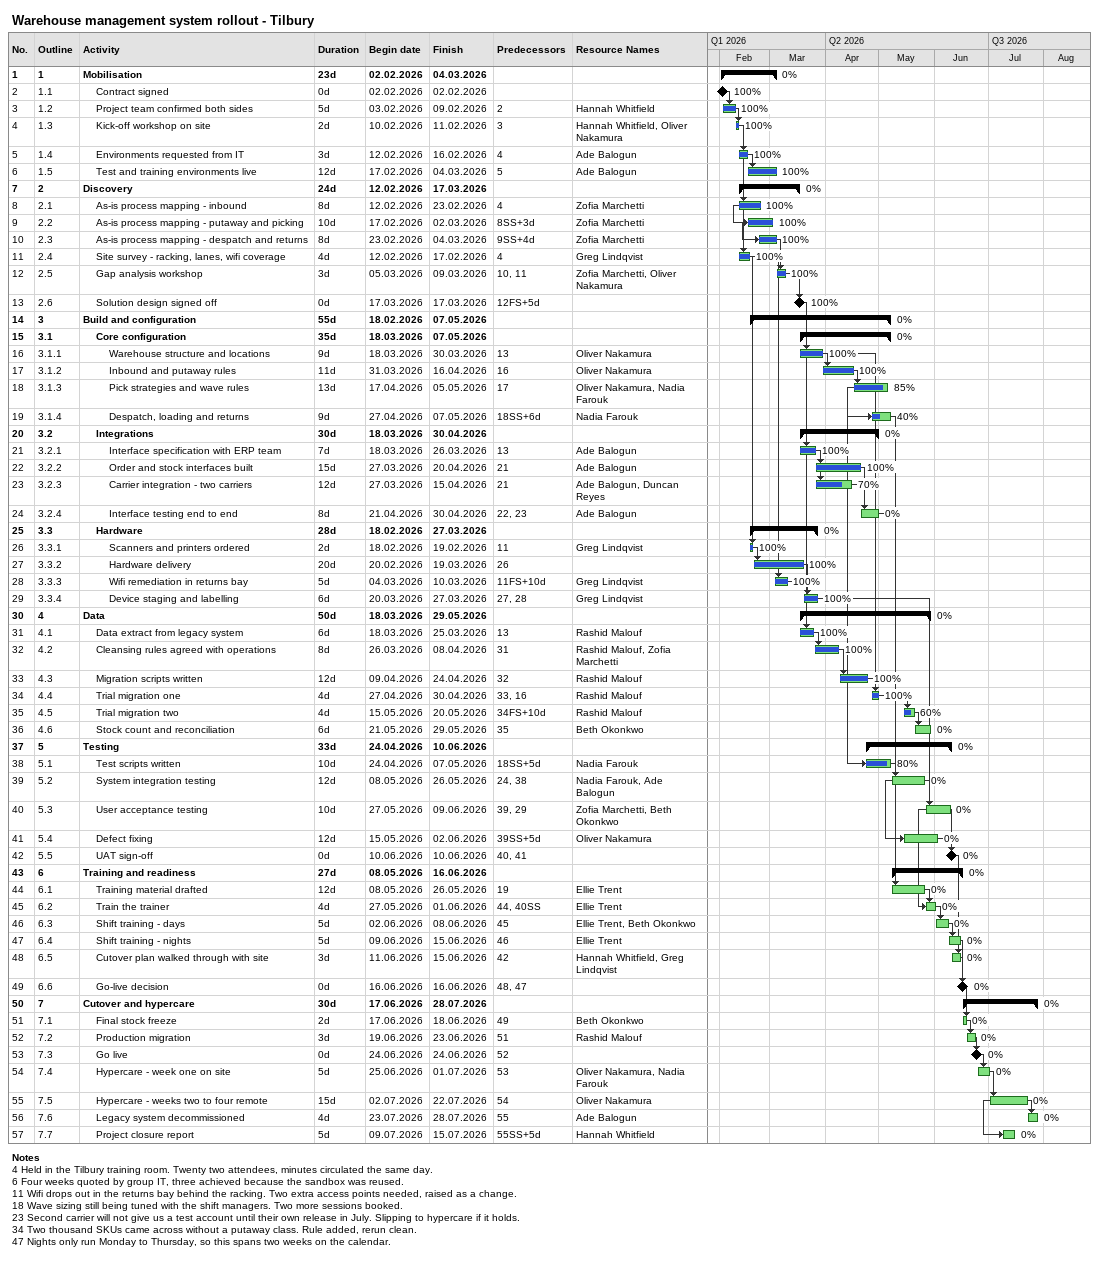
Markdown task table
Warehouse management system rollout - Tilbury

| ID | WBS | Task | Duration | Start | Finish | Predecessors | Resources | % complete |
|---|---|---|---|---|---|---|---|---|
| 1 | 1 | **Mobilisation** | 23d | 2026-02-02 | 2026-03-04 |  |  | 0 |
| 2 | 1.1 | Contract signed | 0d | 2026-02-02 | 2026-02-02 |  |  | 100 |
| 3 | 1.2 | Project team confirmed both sides | 5d | 2026-02-03 | 2026-02-09 | 2 | Hannah Whitfield | 100 |
| 4 | 1.3 | Kick-off workshop on site | 2d | 2026-02-10 | 2026-02-11 | 3 | Hannah Whitfield, Oliver Nakamura | 100 |
| 5 | 1.4 | Environments requested from IT | 3d | 2026-02-12 | 2026-02-16 | 4 | Ade Balogun | 100 |
| 6 | 1.5 | Test and training environments live | 12d | 2026-02-17 | 2026-03-04 | 5 | Ade Balogun | 100 |
| 7 | 2 | **Discovery** | 24d | 2026-02-12 | 2026-03-17 |  |  | 0 |
| 8 | 2.1 | As-is process mapping - inbound | 8d | 2026-02-12 | 2026-02-23 | 4 | Zofia Marchetti | 100 |
| 9 | 2.2 | As-is process mapping - putaway and picking | 10d | 2026-02-17 | 2026-03-02 | 8SS+3d | Zofia Marchetti | 100 |
| 10 | 2.3 | As-is process mapping - despatch and returns | 8d | 2026-02-23 | 2026-03-04 | 9SS+4d | Zofia Marchetti | 100 |
| 11 | 2.4 | Site survey - racking, lanes, wifi coverage | 4d | 2026-02-12 | 2026-02-17 | 4 | Greg Lindqvist | 100 |
| 12 | 2.5 | Gap analysis workshop | 3d | 2026-03-05 | 2026-03-09 | 10, 11 | Zofia Marchetti, Oliver Nakamura | 100 |
| 13 | 2.6 | Solution design signed off | 0d | 2026-03-17 | 2026-03-17 | 12FS+5d |  | 100 |
| 14 | 3 | **Build and configuration** | 55d | 2026-02-18 | 2026-05-07 |  |  | 0 |
| 15 | 3.1 | **Core configuration** | 35d | 2026-03-18 | 2026-05-07 |  |  | 0 |
| 16 | 3.1.1 | Warehouse structure and locations | 9d | 2026-03-18 | 2026-03-30 | 13 | Oliver Nakamura | 100 |
| 17 | 3.1.2 | Inbound and putaway rules | 11d | 2026-03-31 | 2026-04-16 | 16 | Oliver Nakamura | 100 |
| 18 | 3.1.3 | Pick strategies and wave rules | 13d | 2026-04-17 | 2026-05-05 | 17 | Oliver Nakamura, Nadia Farouk | 85 |
| 19 | 3.1.4 | Despatch, loading and returns | 9d | 2026-04-27 | 2026-05-07 | 18SS+6d | Nadia Farouk | 40 |
| 20 | 3.2 | **Integrations** | 30d | 2026-03-18 | 2026-04-30 |  |  | 0 |
| 21 | 3.2.1 | Interface specification with ERP team | 7d | 2026-03-18 | 2026-03-26 | 13 | Ade Balogun | 100 |
| 22 | 3.2.2 | Order and stock interfaces built | 15d | 2026-03-27 | 2026-04-20 | 21 | Ade Balogun | 100 |
| 23 | 3.2.3 | Carrier integration - two carriers | 12d | 2026-03-27 | 2026-04-15 | 21 | Ade Balogun, Duncan Reyes | 70 |
| 24 | 3.2.4 | Interface testing end to end | 8d | 2026-04-21 | 2026-04-30 | 22, 23 | Ade Balogun | 0 |
| 25 | 3.3 | **Hardware** | 28d | 2026-02-18 | 2026-03-27 |  |  | 0 |
| 26 | 3.3.1 | Scanners and printers ordered | 2d | 2026-02-18 | 2026-02-19 | 11 | Greg Lindqvist | 100 |
| 27 | 3.3.2 | Hardware delivery | 20d | 2026-02-20 | 2026-03-19 | 26 |  | 100 |
| 28 | 3.3.3 | Wifi remediation in returns bay | 5d | 2026-03-04 | 2026-03-10 | 11FS+10d | Greg Lindqvist | 100 |
| 29 | 3.3.4 | Device staging and labelling | 6d | 2026-03-20 | 2026-03-27 | 27, 28 | Greg Lindqvist | 100 |
| 30 | 4 | **Data** | 50d | 2026-03-18 | 2026-05-29 |  |  | 0 |
| 31 | 4.1 | Data extract from legacy system | 6d | 2026-03-18 | 2026-03-25 | 13 | Rashid Malouf | 100 |
| 32 | 4.2 | Cleansing rules agreed with operations | 8d | 2026-03-26 | 2026-04-08 | 31 | Rashid Malouf, Zofia Marchetti | 100 |
| 33 | 4.3 | Migration scripts written | 12d | 2026-04-09 | 2026-04-24 | 32 | Rashid Malouf | 100 |
| 34 | 4.4 | Trial migration one | 4d | 2026-04-27 | 2026-04-30 | 33, 16 | Rashid Malouf | 100 |
| 35 | 4.5 | Trial migration two | 4d | 2026-05-15 | 2026-05-20 | 34FS+10d | Rashid Malouf | 60 |
| 36 | 4.6 | Stock count and reconciliation | 6d | 2026-05-21 | 2026-05-29 | 35 | Beth Okonkwo | 0 |
| 37 | 5 | **Testing** | 33d | 2026-04-24 | 2026-06-10 |  |  | 0 |
| 38 | 5.1 | Test scripts written | 10d | 2026-04-24 | 2026-05-07 | 18SS+5d | Nadia Farouk | 80 |
| 39 | 5.2 | System integration testing | 12d | 2026-05-08 | 2026-05-26 | 24, 38 | Nadia Farouk, Ade Balogun | 0 |
| 40 | 5.3 | User acceptance testing | 10d | 2026-05-27 | 2026-06-09 | 39, 29 | Zofia Marchetti, Beth Okonkwo | 0 |
| 41 | 5.4 | Defect fixing | 12d | 2026-05-15 | 2026-06-02 | 39SS+5d | Oliver Nakamura | 0 |
| 42 | 5.5 | UAT sign-off | 0d | 2026-06-10 | 2026-06-10 | 40, 41 |  | 0 |
| 43 | 6 | **Training and readiness** | 27d | 2026-05-08 | 2026-06-16 |  |  | 0 |
| 44 | 6.1 | Training material drafted | 12d | 2026-05-08 | 2026-05-26 | 19 | Ellie Trent | 0 |
| 45 | 6.2 | Train the trainer | 4d | 2026-05-27 | 2026-06-01 | 44, 40SS | Ellie Trent | 0 |
| 46 | 6.3 | Shift training - days | 5d | 2026-06-02 | 2026-06-08 | 45 | Ellie Trent, Beth Okonkwo | 0 |
| 47 | 6.4 | Shift training - nights | 5d | 2026-06-09 | 2026-06-15 | 46 | Ellie Trent | 0 |
| 48 | 6.5 | Cutover plan walked through with site | 3d | 2026-06-11 | 2026-06-15 | 42 | Hannah Whitfield, Greg Lindqvist | 0 |
| 49 | 6.6 | Go-live decision | 0d | 2026-06-16 | 2026-06-16 | 48, 47 |  | 0 |
| 50 | 7 | **Cutover and hypercare** | 30d | 2026-06-17 | 2026-07-28 |  |  | 0 |
| 51 | 7.1 | Final stock freeze | 2d | 2026-06-17 | 2026-06-18 | 49 | Beth Okonkwo | 0 |
| 52 | 7.2 | Production migration | 3d | 2026-06-19 | 2026-06-23 | 51 | Rashid Malouf | 0 |
| 53 | 7.3 | Go live | 0d | 2026-06-24 | 2026-06-24 | 52 |  | 0 |
| 54 | 7.4 | Hypercare - week one on site | 5d | 2026-06-25 | 2026-07-01 | 53 | Oliver Nakamura, Nadia Farouk | 0 |
| 55 | 7.5 | Hypercare - weeks two to four remote | 15d | 2026-07-02 | 2026-07-22 | 54 | Oliver Nakamura | 0 |
| 56 | 7.6 | Legacy system decommissioned | 4d | 2026-07-23 | 2026-07-28 | 55 | Ade Balogun | 0 |
| 57 | 7.7 | Project closure report | 5d | 2026-07-09 | 2026-07-15 | 55SS+5d | Hannah Whitfield | 0 |

Notes
- 4: Held in the Tilbury training room. Twenty two attendees, minutes circulated the same day.
- 6: Four weeks quoted by group IT, three achieved because the sandbox was reused.
- 11: Wifi drops out in the returns bay behind the racking. Two extra access points needed, raised as a change.
- 18: Wave sizing still being tuned with the shift managers. Two more sessions booked.
- 23: Second carrier will not give us a test account until their own release in July. Slipping to hypercare if it holds.
- 34: Two thousand SKUs came across without a putaway class. Rule added, rerun clean.
- 47: Nights only run Monday to Thursday, so this spans two weeks on the calendar.
